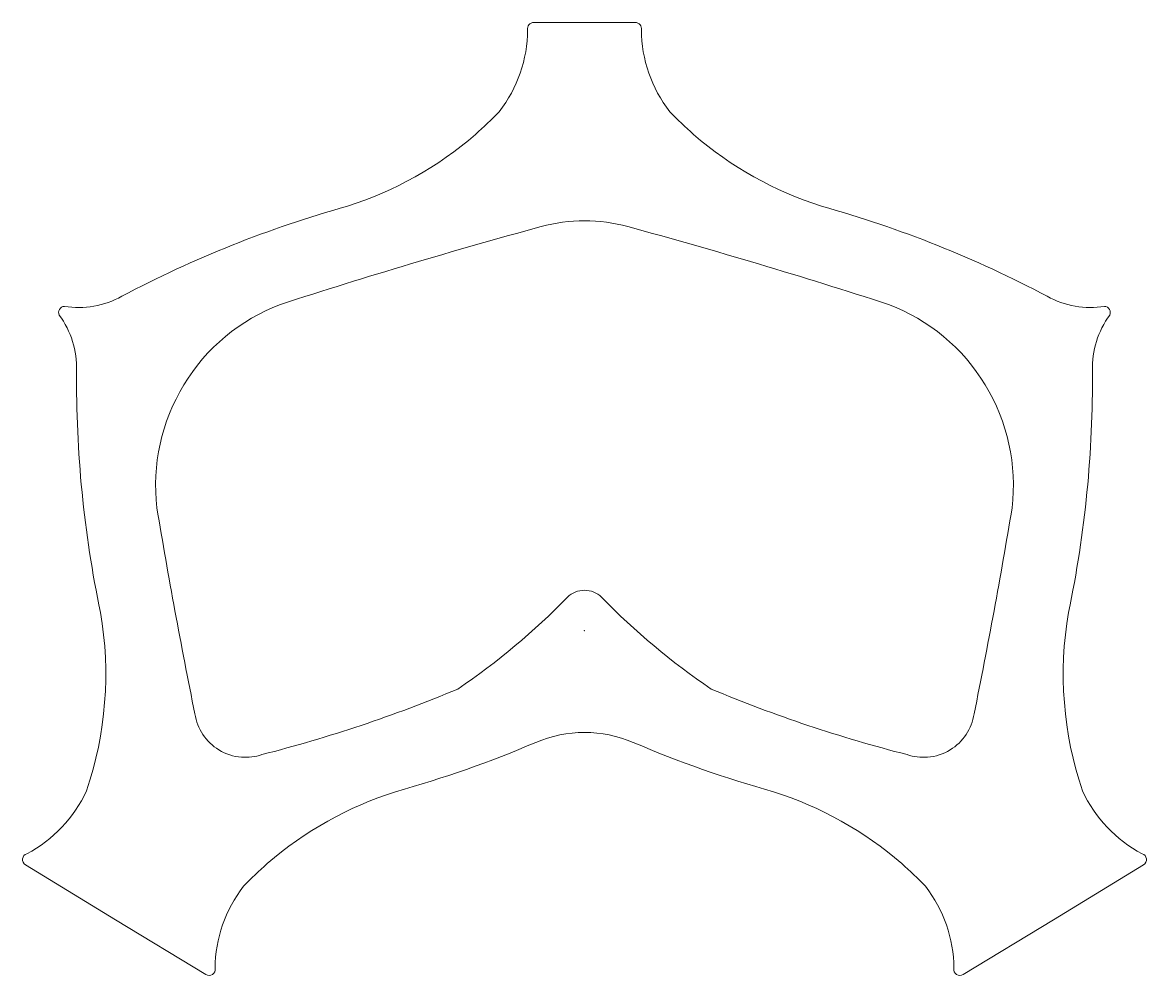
# Model space of a CAD drawing. Header units: inches. Extents: x 0 to 60.3, y 0 to 51.1.
import ezdxf

# ---------------------------------------------------------------- set-up
doc = ezdxf.new("R2010")
doc.units = ezdxf.units.IN
doc.header["$LTSCALE"] = 0.5
doc.header["$MEASUREMENT"] = 0
doc.layers.get('0').update_dxf_attribs({"lineweight": 18})

msp = doc.modelspace()

# ---------------------------------------------------------------- linework, layer by layer
for p, q in [((27.416, 51.097), (30.14, 51.097)), ((32.864, 51.097), (30.14, 51.097)), ((4.994, 2.99), (0.156, 5.931)), ((55.285, 2.99), (60.124, 5.931)), ((4.994, 2.99), (9.833, 0.048)), ((55.285, 2.99), (50.447, 0.048))]:
    msp.add_line(p, q)
for centre, radius, start, end in [((19.845, 50.756), 7.246, 322.19444, 359.60527), ((27.416, 50.767), 0.33, 90, 190.63165), ((32.864, 50.767), 0.33, 349.36835, 90), ((40.434, 50.756), 7.246, 180.39473, 217.80556), ((11.541, 59.791), 19.454, 310.95325, 316.15152), ((48.739, 59.791), 19.454, 223.84848, 229.04675), ((11.541, 59.791), 19.454, 287.59445, 310.95325), ((48.739, 59.791), 19.454, 229.04675, 252.40555), ((33.76, -17.252), 60.738, 105.60435, 117.91888), ((26.52, -17.252), 60.738, 62.08112, 74.39565), ((30.136, 31.667), 8.8, 89.97409, 105.28387), ((30.144, 31.667), 8.8, 74.71613, 90.02591), ((109.33, -258.139), 309.232, 105.28387, 107.988), ((-49.05, -258.139), 309.232, 72.012, 74.71613), ((3.006, 40.562), 4.748, 260.82643, 299.17478), ((57.273, 40.562), 4.748, 240.82522, 279.17357), ((2.267, 35.546), 0.33, 148.70066, 204.27408), ((2.267, 35.546), 0.33, 93.12724, 148.70066), ((17.499, 26.299), 10.35, 110.74117, 148.76693), ((42.781, 26.299), 10.35, 31.23307, 69.25883), ((58.012, 35.546), 0.33, 31.29934, 86.87276), ((58.012, 35.546), 0.33, 335.72592, 31.29934), ((-1.846, 32.581), 4.748, 358.22653, 36.57489), ((62.126, 32.581), 4.748, 143.42511, 181.77347), ((63.635, 31.885), 60.738, 179.48244, 191.79696), ((-3.355, 31.885), 60.738, 348.20304, 0.51756), ((17.487, 26.278), 10.35, 148.63438, 186.66015), ((17.487, 26.278), 10.35, 148.63438, 186.66015), ((42.793, 26.278), 10.35, 353.33985, 31.36562), ((42.793, 26.278), 10.35, 353.33985, 31.36562), ((312.275, 75.655), 309.232, 189.41332, 191.49542), ((-251.995, 75.655), 309.232, 348.50458, 350.58668), ((30.132, 19.395), 1.262, 89.64441, 135.46257), ((30.148, 19.395), 1.262, 44.53743, 90.35559), ((1.486, 47.501), 38.87, 304.22073, 315.54838), ((58.794, 47.501), 38.87, 224.45162, 235.77927), ((-14.99, 16.154), 19.454, 341.2498, 9.80686), ((75.27, 16.154), 19.454, 170.19314, 198.7502), ((-5.8, 84.997), 75.49, 284.29372, 292.71122), ((66.08, 84.997), 75.49, 247.28878, 255.70628), ((11.954, 14.44), 2.74, 188.65635, 238.70066), ((48.326, 14.44), 2.74, 301.29934, 351.34365), ((30.128, 6.431), 6.6, 89.89669, 113.14453), ((30.152, 6.431), 6.6, 66.85547, 90.10331), ((11.957, 14.438), 2.74, 238.70066, 265.37696), ((3.66, 68.35), 60.738, 285.60435, 293.14453), ((56.619, 68.35), 60.738, 246.85547, 254.39565), ((48.323, 14.438), 2.74, 274.62304, 301.29934), ((11.957, 14.438), 2.74, 265.37696, 288.74497), ((48.323, 14.438), 2.74, 251.25503, 274.62304), ((-3.147, 12.94), 7.246, 297.79605, 335.20688), ((25.879, -8.694), 19.454, 107.59445, 130.95325), ((34.401, -8.694), 19.454, 49.04675, 72.40555), ((63.427, 12.94), 7.246, 204.79312, 242.20395), ((0.327, 6.213), 0.33, 106.76967, 238.70066), ((59.952, 6.213), 0.33, 301.29934, 73.23033), ((25.879, -8.694), 19.454, 130.95325, 136.15152), ((34.401, -8.694), 19.454, 43.84848, 49.04675), ((17.575, 0.341), 7.246, 142.19444, 179.60527), ((42.705, 0.341), 7.246, 0.39473, 37.80556), ((10.004, 0.33), 0.33, 238.70066, 10.63165), ((50.276, 0.33), 0.33, 169.36835, 301.29934)]:
    msp.add_arc(centre, radius, start, end)
msp.add_point((30.132, 18.494))

doc.saveas('drawing.dxf')
